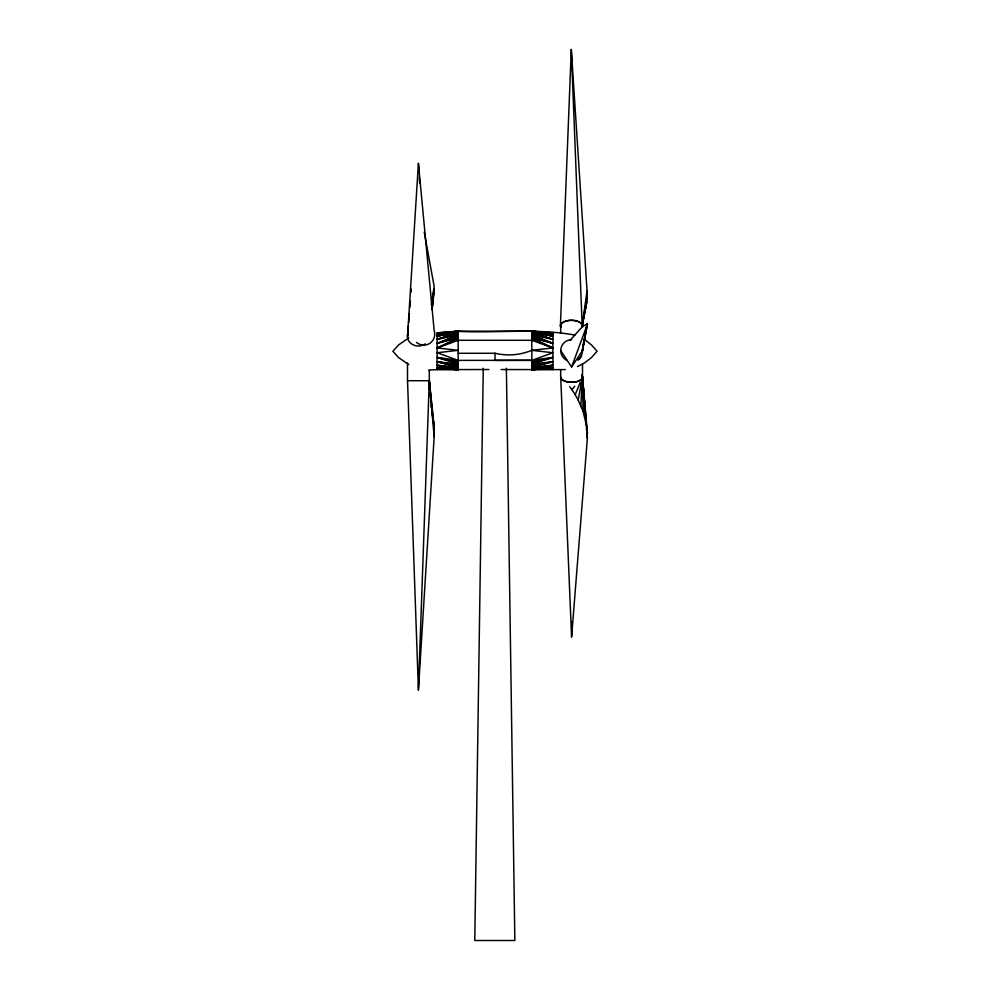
<?xml version="1.0" encoding="UTF-8"?>
<svg xmlns="http://www.w3.org/2000/svg" width="990" height="990" viewBox="0 0 990 990"><rect width="100%" height="100%" fill="white"/><g stroke="black" fill="none" stroke-linecap="round" stroke-linejoin="round"><path stroke-width="1.49" d="M483.256 368.255L474.779 940.5L514.862 940.5L506.385 368.255M407.534 380.717L418.411 690.067L434.164 436.788L433.917 424.549L429.289 380.717L429.326 370.396M560.711 376.98L571.589 636.966L587.355 438.347L582.466 376.98L578.185 400.084L583.073 411.333L587.095 428.175M418.411 690.067L429.289 380.717L407.496 380.717L407.496 363.033M560.402 325.883L571.292 49.525L587.045 290.825L586.798 301.876L582.169 325.883L581.514 323.186M571.589 636.966L572.232 621.584M582.343 322.95L582.169 325.883L586.798 301.876M580.821 405.653L582.466 376.98L587.478 433.422M416.518 342.429C425.465 349.557 437.456 341.488 434.164 330.499L418.411 163.399L407.534 336.513L408.387 325.797M431.306 304.833L434.164 286.457L424.215 232.031M408.623 322.74L409.365 313.558M409.848 307.432L410.343 301.306M411.073 292.124L411.32 289.055M431.789 308.855L433.051 295.02M583.048 344.57L582.479 350.608L571.601 366.993L560.711 350.608M432.098 307.692L432.84 300.106M433.125 297.074L433.868 289.488M432.061 309.61L433.917 291.666M432.098 309.672L434.288 288.795M587.045 290.825L582.169 325.883L571.292 49.525M584.15 338.729L582.479 350.608L587.355 324.299C582.355 324.473 574.695 336.192 569.708 340.461M584.57 335.759L584.979 332.789M584.335 312.951L582.169 325.883L587.169 296.48M587.107 323.433L582.479 350.608L587.478 323.569M584.57 311.516L585.919 306.912M571.601 366.993L587.355 324.299M578.185 400.084L575.202 394.725L580.239 382.449M575.202 394.725L571.898 389.664L574.782 386.211M408.783 337.887L398.487 344.99L392.906 351.252L398.487 357.501L408.783 364.605M577.504 366.572L584.917 362.674L591.513 357.514L597.094 351.252L591.513 344.978L584.917 339.818M458.172 339.1L437.11 347.936L458.172 350.336L437.11 352.737L458.172 360.385L531.828 360.335L495 360.385L495 353.232A59.202 59.091 0 0 0 531.828 350.287L552.89 347.936L531.828 337.936L552.89 343.369L531.828 334.731L552.89 339.322L531.828 332.38L552.89 336.105L531.828 331.229L458.172 331.155L437.11 332.9L437.11 369.604L428.769 370.074M458.172 335.721L437.11 343.369L458.172 337.936L437.11 347.936L458.172 340.3L531.828 340.3L552.89 347.936L531.828 339.1M458.172 336.798L437.11 343.369L458.172 334.731L437.11 339.322L458.172 332.38L437.11 336.105L458.172 331.229L458.172 369.666L437.11 367.884L458.172 369.32L437.11 365.285L458.172 367.377L437.11 361.721L458.172 364.147L437.11 357.44L458.172 360.385M458.172 333.048L437.11 339.322L458.172 333.828M455.363 332.232L458.172 331.464L453.655 332.133L458.172 331.378C496.832 333.271 536.778 328.024 574.843 335.09M531.828 362.909L552.89 357.44L531.828 360.385L552.89 352.737L531.828 350.336M531.828 366.411L552.89 361.721L531.828 364.147L552.89 357.44L531.828 361.647M458.172 331.464L437.11 336.105L458.172 331.848M565.389 369.592L552.89 369.629L552.89 332.875L531.828 331.155L531.828 369.666L552.89 367.884L531.828 369.32L552.89 365.285L531.828 367.377L552.89 361.721L531.828 365.322M531.828 368.849L552.89 365.285L531.828 368.193M531.828 369.666L537.842 368.726M537.842 368.676L531.828 369.592L501.138 369.53M536.345 368.862L531.828 369.53L552.89 369.604M531.828 369.32L536.345 368.688M458.172 331.266L437.11 332.9M548.386 368.787L531.828 369.53L552.89 369.357M437.11 369.604L488.862 369.53M458.172 353.282L495 353.282M437.11 369.357L458.172 369.53L453.655 368.862M441.614 368.787L458.172 369.53L452.158 368.676M531.828 331.378L552.89 333.135L531.828 331.266L536.345 332.071L531.828 331.464L534.637 332.232M458.172 368.193L437.11 365.285L458.172 368.849M453.655 368.688L458.172 369.32M452.158 368.726L458.172 369.666M458.172 365.322L437.11 361.721L458.172 366.411M458.172 361.647L437.11 357.44L458.172 362.909M531.828 331.848L552.89 336.105L531.828 331.464M531.828 333.828L552.89 339.322L531.828 333.048M531.828 336.798L552.89 343.369L531.828 335.721M569.696 386.756L571.898 389.664M432.036 414.018L432.704 416.988M433.051 418.473L433.917 424.549M434.288 430.687L429.289 380.717L429.499 389.936M434.164 436.788L429.289 380.717L429.982 389.8M586.229 422.68L582.466 376.98L583.073 411.333M585.276 412.273L582.466 376.98L584.88 417.038M585.647 416.877L586.13 423.015M586.612 429.153L587.355 438.347M430.204 392.832L430.662 398.896M431.12 404.96L431.355 407.991M418.411 163.399L418.98 172.594M419.277 177.185L419.661 183.323M582.504 363.887L582.504 377.524M560.674 325.413L560.674 332.85M560.674 370.409L560.674 376.46A10.964 5.334 0 0 0 573.371 382.251A10.964 5.334 0 0 0 581.588 374.802M582.429 349.532A10.878 10.878 0 0 1 577.95 359.444M567.121 360.521A10.878 10.878 0 0 1 571.601 339.731M560.773 327.331A10.878 5.593 0 0 1 571.292 320.302A10.964 5.631 0 0 1 582.504 326.527M581.798 327.331A10.878 5.593 0 0 0 571.292 320.302A10.964 5.631 0 0 0 560.773 326.886M582.095 375.618A10.878 5.297 0 0 1 574.41 382.091A10.878 5.297 0 0 1 561.082 378.353M581.588 355.769A10.964 10.964 0 0 1 577.987 360.162M425.354 343.864A10.964 9.504 0 0 1 411.729 344.05A10.964 9.504 0 0 1 408.412 332.603M458.172 331.155L437.11 333.902L458.172 331.229M552.89 367.884L531.828 369.592L552.89 367.884M458.172 369.53L437.11 367.884L458.172 369.592M552.89 333.902L531.828 331.229L552.89 333.902"/></g></svg>
